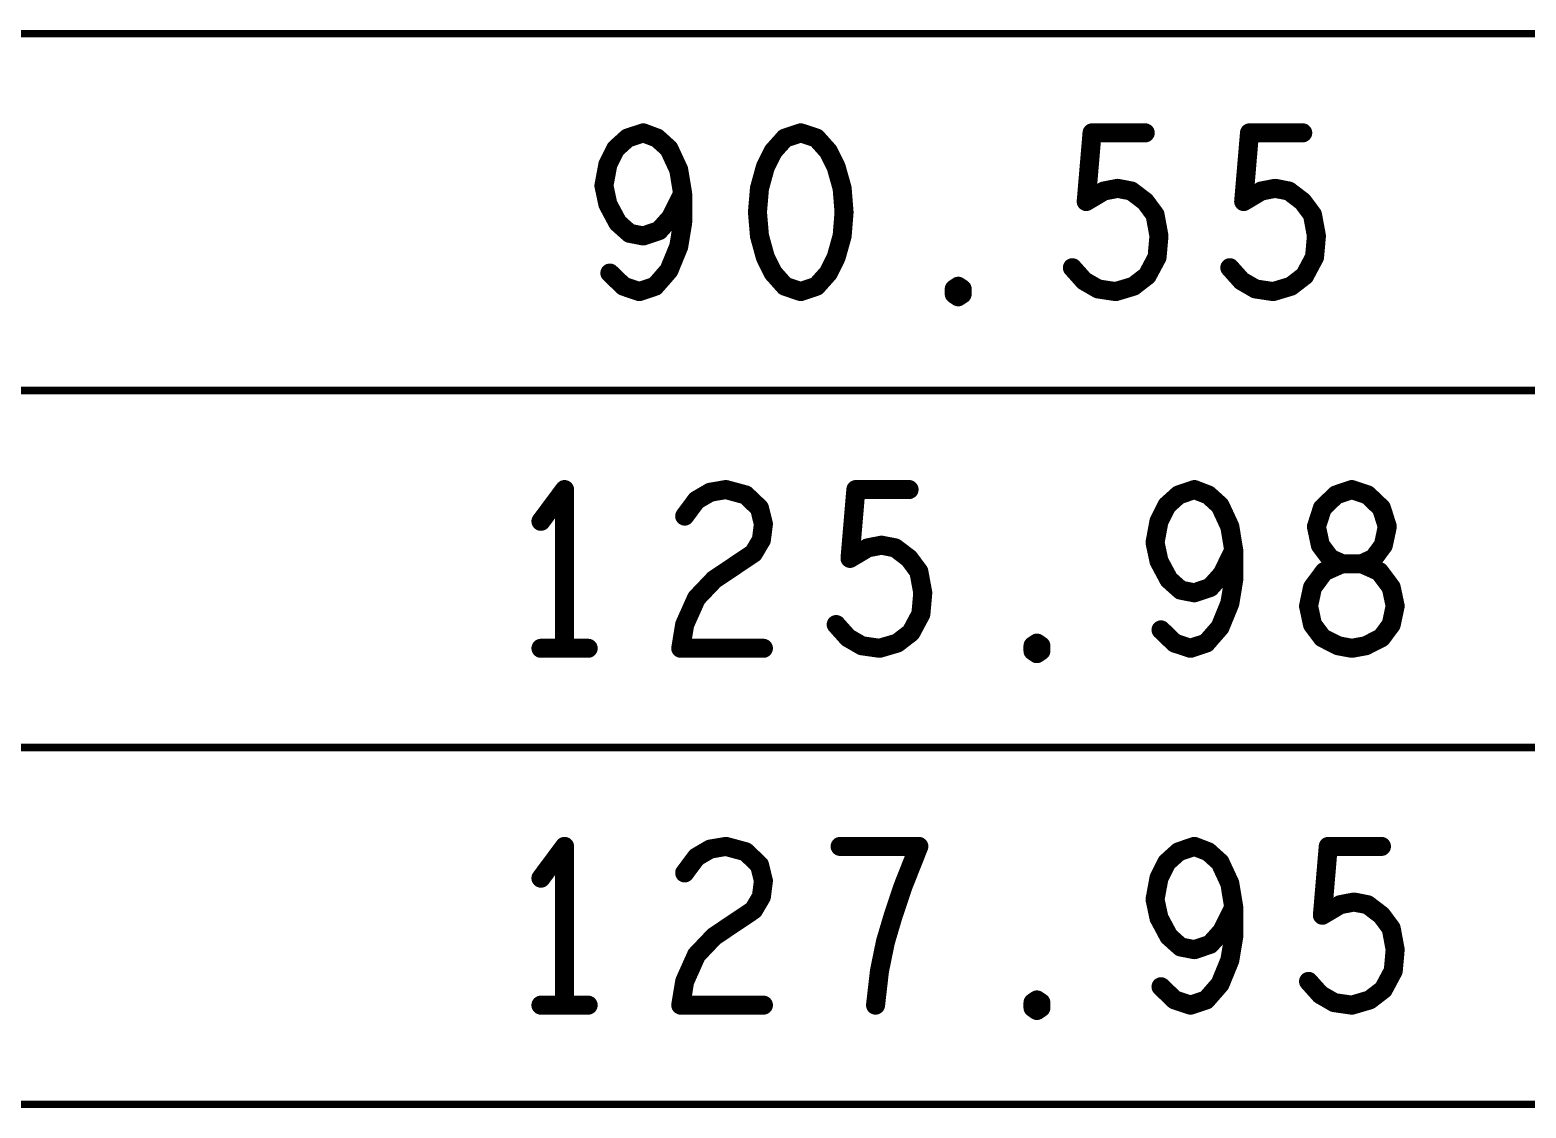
# Model space of a CAD drawing. Extents: x -14.2 to 19.9, y -5.2 to 16.9.
# Drawn here: x 9.846 to 11.024, y 0.471 to 1.32 of the extents above; entities that cross this region are included whole.
import ezdxf

# ---------------------------------------------------------------- set-up
doc = ezdxf.new("R2010")
doc.units = 0
doc.layers.get('0').update_dxf_attribs({"linetype": 'CONTINUOUS'})
doc.layers.add('FAB', color=2, linetype='CONTINUOUS')

# ---------------------------------------------------------------- blocks, each defined once
blk = doc.blocks.new('ROUND_105')
at = {"const_width": 0.0075}
blk.add_lwpolyline([(-0.00375, 0, 1), (0.00375, 0, 1)], format="xyb", close=True, dxfattribs=at)

msp = doc.modelspace()

# ---------------------------------------------------------------- linework, layer by layer
at = {"layer": 'FAB'}
for points, const_width in [([(8.7328, 1.3174), (15.4598, 1.3174)], 0.006), ([(10.3169, 1.2352), (10.3076, 1.2268)], 0.015), ([(10.3293, 1.2393), (10.3169, 1.2352)], 0.015), ([(10.3402, 1.2352), (10.3293, 1.2393)], 0.015), ([(10.3495, 1.2268), (10.3402, 1.2352)], 0.015), ([(10.4409, 1.2352), (10.4316, 1.2248)], 0.015), ([(10.4533, 1.2393), (10.4409, 1.2352)], 0.015), ([(10.4657, 1.2352), (10.4533, 1.2393)], 0.015), ([(10.475, 1.2248), (10.4657, 1.2352)], 0.015), ([(10.6781, 1.1852), (10.6827, 1.2393)], 0.015), ([(10.6827, 1.2393), (10.7246, 1.2393)], 0.015), ([(10.8021, 1.1852), (10.8067, 1.2393)], 0.015), ([(10.8067, 1.2393), (10.8486, 1.2393)], 0.015), ([(10.3076, 1.2268), (10.3014, 1.2144)], 0.015), ([(10.3572, 1.2102), (10.3495, 1.2268)], 0.015), ([(10.4316, 1.2248), (10.4254, 1.2123)], 0.015), ([(10.4812, 1.2123), (10.475, 1.2248)], 0.015), ([(10.3014, 1.2144), (10.2983, 1.1977)], 0.015), ([(10.3603, 1.1914), (10.3572, 1.2102)], 0.015), ([(10.4254, 1.2123), (10.4208, 1.1956)], 0.015), ([(10.4859, 1.1956), (10.4812, 1.2123)], 0.015), ([(10.2983, 1.1977), (10.3014, 1.1831)], 0.015), ([(10.4208, 1.1956), (10.4192, 1.1768)], 0.015), ([(10.4874, 1.1768), (10.4859, 1.1956)], 0.015), ([(10.7029, 1.1956), (10.692, 1.1935)], 0.015), ([(10.7137, 1.1935), (10.7029, 1.1956)], 0.015), ([(10.8269, 1.1956), (10.816, 1.1935)], 0.015), ([(10.8377, 1.1935), (10.8269, 1.1956)], 0.015), ([(10.3014, 1.1831), (10.3092, 1.1685)], 0.015), ([(10.351, 1.1727), (10.3603, 1.1914)], 0.015), ([(10.3603, 1.1685), (10.3603, 1.1914)], 0.015), ([(10.692, 1.1935), (10.6781, 1.1852)], 0.015), ([(10.7246, 1.1852), (10.7137, 1.1935)], 0.015), ([(10.7323, 1.1748), (10.7246, 1.1852)], 0.015), ([(10.816, 1.1935), (10.8021, 1.1852)], 0.015), ([(10.8486, 1.1852), (10.8377, 1.1935)], 0.015), ([(10.8563, 1.1748), (10.8486, 1.1852)], 0.015), ([(10.3417, 1.1623), (10.351, 1.1727)], 0.015), ([(10.4192, 1.1768), (10.4208, 1.1581)], 0.015), ([(10.4859, 1.1581), (10.4874, 1.1768)], 0.015), ([(10.7354, 1.1581), (10.7323, 1.1748)], 0.015), ([(10.8594, 1.1581), (10.8563, 1.1748)], 0.015), ([(10.3092, 1.1685), (10.3185, 1.1602)], 0.015), ([(10.3185, 1.1602), (10.3293, 1.1581)], 0.015), ([(10.3293, 1.1581), (10.3417, 1.1623)], 0.015), ([(10.3572, 1.1498), (10.3603, 1.1685)], 0.015), ([(10.3495, 1.131), (10.3572, 1.1498)], 0.015), ([(10.4208, 1.1581), (10.4254, 1.1414)], 0.015), ([(10.4812, 1.1414), (10.4859, 1.1581)], 0.015), ([(10.7339, 1.1414), (10.7354, 1.1581)], 0.015), ([(10.8579, 1.1414), (10.8594, 1.1581)], 0.015), ([(10.4254, 1.1414), (10.4316, 1.1289)], 0.015), ([(10.475, 1.1289), (10.4812, 1.1414)], 0.015), ([(10.7261, 1.1268), (10.7339, 1.1414)], 0.015), ([(10.8501, 1.1268), (10.8579, 1.1414)], 0.015), ([(10.303, 1.1289), (10.3138, 1.1185)], 0.015), ([(10.3386, 1.1185), (10.3495, 1.131)], 0.015), ([(10.4316, 1.1289), (10.4409, 1.1185)], 0.015), ([(10.4657, 1.1185), (10.475, 1.1289)], 0.015), ([(10.6672, 1.1331), (10.6765, 1.1227)], 0.015), ([(10.7153, 1.1185), (10.7261, 1.1268)], 0.015), ([(10.7912, 1.1331), (10.8005, 1.1227)], 0.015), ([(10.8393, 1.1185), (10.8501, 1.1268)], 0.015), ([(10.3138, 1.1185), (10.3262, 1.1143)], 0.015), ([(10.3262, 1.1143), (10.3386, 1.1185)], 0.015), ([(10.4409, 1.1185), (10.4533, 1.1143)], 0.015), ([(10.4533, 1.1143), (10.4657, 1.1185)], 0.015), ([(10.5742, 1.1164), (10.5773, 1.1185)], 0.015), ([(10.5742, 1.1123), (10.5742, 1.1164)], 0.015), ([(10.5773, 1.1102), (10.5742, 1.1123)], 0.015), ([(10.5773, 1.1185), (10.5804, 1.1164)], 0.015), ([(10.5804, 1.1123), (10.5773, 1.1102)], 0.015), ([(10.5804, 1.1164), (10.5804, 1.1123)], 0.015), ([(10.6765, 1.1227), (10.6874, 1.1164)], 0.015), ([(10.6874, 1.1164), (10.7013, 1.1143)], 0.015), ([(10.7013, 1.1143), (10.7153, 1.1185)], 0.015), ([(10.8005, 1.1227), (10.8114, 1.1164)], 0.015), ([(10.8114, 1.1164), (10.8253, 1.1143)], 0.015), ([(10.8253, 1.1143), (10.8393, 1.1185)], 0.015), ([(8.7328, 1.0364), (15.4598, 1.0364)], 0.006), ([(10.2673, 0.9584), (10.2487, 0.9334)], 0.015), ([(10.2673, 0.8334), (10.2673, 0.9584)], 0.015), ([(10.3619, 0.9375), (10.3712, 0.95)], 0.015), ([(10.3712, 0.95), (10.382, 0.9563)], 0.015), ([(10.382, 0.9563), (10.3944, 0.9584)], 0.015), ([(10.3944, 0.9584), (10.4099, 0.9542)], 0.015), ([(10.4099, 0.9542), (10.4208, 0.9438)], 0.015), ([(10.4921, 0.9042), (10.4967, 0.9584)], 0.015), ([(10.4967, 0.9584), (10.5386, 0.9584)], 0.015), ([(10.7509, 0.9542), (10.7416, 0.9458)], 0.015), ([(10.7633, 0.9584), (10.7509, 0.9542)], 0.015), ([(10.7742, 0.9542), (10.7633, 0.9584)], 0.015), ([(10.7835, 0.9458), (10.7742, 0.9542)], 0.015), ([(10.8641, 0.9438), (10.8749, 0.9542)], 0.015), ([(10.8749, 0.9542), (10.8873, 0.9584)], 0.015), ([(10.8873, 0.9584), (10.8997, 0.9542)], 0.015), ([(10.8997, 0.9542), (10.9106, 0.9438)], 0.015), ([(10.4208, 0.9438), (10.4239, 0.9313)], 0.015), ([(10.7416, 0.9458), (10.7354, 0.9334)], 0.015), ([(10.7912, 0.9292), (10.7835, 0.9458)], 0.015), ([(10.8594, 0.9292), (10.8641, 0.9438)], 0.015), ([(10.9106, 0.9438), (10.9152, 0.9292)], 0.015), ([(10.4239, 0.9313), (10.4223, 0.9188)], 0.015), ([(10.7354, 0.9334), (10.7323, 0.9167)], 0.015), ([(10.7943, 0.9104), (10.7912, 0.9292)], 0.015), ([(10.8625, 0.9146), (10.8594, 0.9292)], 0.015), ([(10.9152, 0.9292), (10.9121, 0.9146)], 0.015), ([(10.4223, 0.9188), (10.4161, 0.9083)], 0.015), ([(10.506, 0.9125), (10.4921, 0.9042)], 0.015), ([(10.5169, 0.9146), (10.506, 0.9125)], 0.015), ([(10.5277, 0.9125), (10.5169, 0.9146)], 0.015), ([(10.5386, 0.9042), (10.5277, 0.9125)], 0.015), ([(10.7323, 0.9167), (10.7354, 0.9021)], 0.015), ([(10.8703, 0.9042), (10.8625, 0.9146)], 0.015), ([(10.9121, 0.9146), (10.9044, 0.9042)], 0.015), ([(10.4161, 0.9083), (10.3851, 0.8875)], 0.015), ([(10.5463, 0.8938), (10.5386, 0.9042)], 0.015), ([(10.7354, 0.9021), (10.7432, 0.8875)], 0.015), ([(10.785, 0.8917), (10.7943, 0.9104)], 0.015), ([(10.7943, 0.8875), (10.7943, 0.9104)], 0.015), ([(10.8796, 0.9), (10.8656, 0.8938)], 0.015), ([(10.8796, 0.9), (10.8703, 0.9042)], 0.015), ([(10.8951, 0.9), (10.8796, 0.9)], 0.015), ([(10.8951, 0.9), (10.8796, 0.9)], 0.015), ([(10.9044, 0.9042), (10.8951, 0.9)], 0.015), ([(10.909, 0.8938), (10.8951, 0.9)], 0.015), ([(10.5494, 0.8771), (10.5463, 0.8938)], 0.015), ([(10.7757, 0.8813), (10.785, 0.8917)], 0.015), ([(10.8656, 0.8938), (10.8563, 0.8813)], 0.015), ([(10.9183, 0.8813), (10.909, 0.8938)], 0.015), ([(10.3851, 0.8875), (10.3712, 0.8729)], 0.015), ([(10.5479, 0.8604), (10.5494, 0.8771)], 0.015), ([(10.7432, 0.8875), (10.7525, 0.8792)], 0.015), ([(10.7525, 0.8792), (10.7633, 0.8771)], 0.015), ([(10.7633, 0.8771), (10.7757, 0.8813)], 0.015), ([(10.7912, 0.8688), (10.7943, 0.8875)], 0.015), ([(10.8563, 0.8813), (10.8532, 0.8667)], 0.015), ([(10.9214, 0.8667), (10.9183, 0.8813)], 0.015), ([(10.3712, 0.8729), (10.3619, 0.8521)], 0.015), ([(10.7835, 0.85), (10.7912, 0.8688)], 0.015), ([(10.8532, 0.8667), (10.8563, 0.8521)], 0.015), ([(10.9183, 0.8521), (10.9214, 0.8667)], 0.015), ([(10.5401, 0.8458), (10.5479, 0.8604)], 0.015), ([(10.3619, 0.8521), (10.3588, 0.8334)], 0.015), ([(10.4812, 0.8521), (10.4905, 0.8417)], 0.015), ([(10.4905, 0.8417), (10.5014, 0.8354)], 0.015), ([(10.5293, 0.8375), (10.5401, 0.8458)], 0.015), ([(10.737, 0.8479), (10.7478, 0.8375)], 0.015), ([(10.7726, 0.8375), (10.7835, 0.85)], 0.015), ([(10.8563, 0.8521), (10.8641, 0.8417)], 0.015), ([(10.8641, 0.8417), (10.8765, 0.8354)], 0.015), ([(10.8982, 0.8354), (10.9106, 0.8417)], 0.015), ([(10.9106, 0.8417), (10.9183, 0.8521)], 0.015), ([(10.2487, 0.8334), (10.2859, 0.8334)], 0.015), ([(10.3588, 0.8334), (10.4239, 0.8334)], 0.015), ([(10.5014, 0.8354), (10.5153, 0.8334)], 0.015), ([(10.5153, 0.8334), (10.5293, 0.8375)], 0.015), ([(10.6362, 0.8354), (10.6393, 0.8375)], 0.015), ([(10.6362, 0.8313), (10.6362, 0.8354)], 0.015), ([(10.6393, 0.8292), (10.6362, 0.8313)], 0.015), ([(10.6393, 0.8375), (10.6424, 0.8354)], 0.015), ([(10.6424, 0.8313), (10.6393, 0.8292)], 0.015), ([(10.6424, 0.8354), (10.6424, 0.8313)], 0.015), ([(10.7478, 0.8375), (10.7602, 0.8334)], 0.015), ([(10.7602, 0.8334), (10.7726, 0.8375)], 0.015), ([(10.8765, 0.8354), (10.8873, 0.8334)], 0.015), ([(10.8873, 0.8334), (10.8982, 0.8354)], 0.015), ([(8.7328, 0.7553), (15.4598, 0.7553)], 0.006), ([(10.2673, 0.6774), (10.2487, 0.6524)], 0.015), ([(10.2673, 0.5524), (10.2673, 0.6774)], 0.015), ([(10.382, 0.6753), (10.3944, 0.6774)], 0.015), ([(10.3944, 0.6774), (10.4099, 0.6732)], 0.015), ([(10.5463, 0.6774), (10.4843, 0.6774)], 0.015), ([(10.5339, 0.6461), (10.5463, 0.6774)], 0.015), ([(10.7633, 0.6774), (10.7509, 0.6732)], 0.015), ([(10.7742, 0.6732), (10.7633, 0.6774)], 0.015), ([(10.8641, 0.6232), (10.8687, 0.6774)], 0.015), ([(10.8687, 0.6774), (10.9106, 0.6774)], 0.015), ([(10.3619, 0.6565), (10.3712, 0.669)], 0.015), ([(10.3712, 0.669), (10.382, 0.6753)], 0.015), ([(10.4099, 0.6732), (10.4208, 0.6628)], 0.015), ([(10.7416, 0.6648), (10.7354, 0.6524)], 0.015), ([(10.7509, 0.6732), (10.7416, 0.6648)], 0.015), ([(10.7835, 0.6648), (10.7742, 0.6732)], 0.015), ([(10.7912, 0.6482), (10.7835, 0.6648)], 0.015), ([(10.4208, 0.6628), (10.4239, 0.6503)], 0.015), ([(10.7354, 0.6524), (10.7323, 0.6357)], 0.015), ([(10.4239, 0.6503), (10.4223, 0.6378)], 0.015), ([(10.5262, 0.6232), (10.5339, 0.6461)], 0.015), ([(10.7943, 0.6294), (10.7912, 0.6482)], 0.015), ([(10.4223, 0.6378), (10.4161, 0.6273)], 0.015), ([(10.7323, 0.6357), (10.7354, 0.6211)], 0.015), ([(10.785, 0.6107), (10.7943, 0.6294)], 0.015), ([(10.7943, 0.6065), (10.7943, 0.6294)], 0.015), ([(10.878, 0.6315), (10.8641, 0.6232)], 0.015), ([(10.8889, 0.6336), (10.878, 0.6315)], 0.015), ([(10.8997, 0.6315), (10.8889, 0.6336)], 0.015), ([(10.9106, 0.6232), (10.8997, 0.6315)], 0.015), ([(10.4161, 0.6273), (10.3851, 0.6065)], 0.015), ([(10.52, 0.6023), (10.5262, 0.6232)], 0.015), ([(10.7354, 0.6211), (10.7432, 0.6065)], 0.015), ([(10.9183, 0.6128), (10.9106, 0.6232)], 0.015), ([(10.3851, 0.6065), (10.3712, 0.5919)], 0.015), ([(10.7432, 0.6065), (10.7525, 0.5982)], 0.015), ([(10.7757, 0.6003), (10.785, 0.6107)], 0.015), ([(10.7912, 0.5878), (10.7943, 0.6065)], 0.015), ([(10.9214, 0.5961), (10.9183, 0.6128)], 0.015), ([(10.5153, 0.5794), (10.52, 0.6023)], 0.015), ([(10.7525, 0.5982), (10.7633, 0.5961)], 0.015), ([(10.7633, 0.5961), (10.7757, 0.6003)], 0.015), ([(10.9199, 0.5794), (10.9214, 0.5961)], 0.015), ([(10.3712, 0.5919), (10.3619, 0.5711)], 0.015), ([(10.7835, 0.569), (10.7912, 0.5878)], 0.015), ([(10.3619, 0.5711), (10.3588, 0.5524)], 0.015), ([(10.5122, 0.5524), (10.5153, 0.5794)], 0.015), ([(10.8532, 0.5711), (10.8625, 0.5607)], 0.015), ([(10.9121, 0.5648), (10.9199, 0.5794)], 0.015), ([(10.737, 0.5669), (10.7478, 0.5565)], 0.015), ([(10.7726, 0.5565), (10.7835, 0.569)], 0.015), ([(10.8625, 0.5607), (10.8734, 0.5544)], 0.015), ([(10.9013, 0.5565), (10.9121, 0.5648)], 0.015), ([(10.2487, 0.5524), (10.2859, 0.5524)], 0.015), ([(10.3588, 0.5524), (10.4239, 0.5524)], 0.015), ([(10.6362, 0.5544), (10.6393, 0.5565)], 0.015), ([(10.6362, 0.5503), (10.6362, 0.5544)], 0.015), ([(10.6393, 0.5482), (10.6362, 0.5503)], 0.015), ([(10.6393, 0.5565), (10.6424, 0.5544)], 0.015), ([(10.6424, 0.5503), (10.6393, 0.5482)], 0.015), ([(10.6424, 0.5544), (10.6424, 0.5503)], 0.015), ([(10.7478, 0.5565), (10.7602, 0.5524)], 0.015), ([(10.7602, 0.5524), (10.7726, 0.5565)], 0.015), ([(10.8734, 0.5544), (10.8873, 0.5524)], 0.015), ([(10.8873, 0.5524), (10.9013, 0.5565)], 0.015), ([(8.7328, 0.4743), (15.4598, 0.4743)], 0.006)]:
    msp.add_lwpolyline(points, dxfattribs=dict(at, const_width=const_width))

# ---------------------------------------------------------------- block references
for p in [(10.3169, 1.2352), (10.3169, 1.2352), (10.3293, 1.2393), (10.3293, 1.2393), (10.3402, 1.2352), (10.3402, 1.2352), (10.4409, 1.2352), (10.4409, 1.2352), (10.4533, 1.2393), (10.4533, 1.2393), (10.4657, 1.2352), (10.4657, 1.2352), (10.6827, 1.2393), (10.6827, 1.2393), (10.7246, 1.2393), (10.8067, 1.2393), (10.8067, 1.2393), (10.8486, 1.2393), (10.3076, 1.2268), (10.3076, 1.2268), (10.3495, 1.2268), (10.3495, 1.2268), (10.4316, 1.2248), (10.4316, 1.2248), (10.475, 1.2248), (10.475, 1.2248), (10.3014, 1.2144), (10.3014, 1.2144), (10.3572, 1.2102), (10.3572, 1.2102), (10.4254, 1.2123), (10.4254, 1.2123), (10.4812, 1.2123), (10.4812, 1.2123), (10.2983, 1.1977), (10.2983, 1.1977), (10.4208, 1.1956), (10.4208, 1.1956), (10.4859, 1.1956), (10.4859, 1.1956), (10.7029, 1.1956), (10.7029, 1.1956), (10.8269, 1.1956), (10.8269, 1.1956), (10.3014, 1.1831), (10.3014, 1.1831), (10.3603, 1.1914), (10.3603, 1.1914), (10.3603, 1.1914), (10.6781, 1.1852), (10.6781, 1.1852), (10.692, 1.1935), (10.692, 1.1935), (10.7137, 1.1935), (10.7137, 1.1935), (10.7246, 1.1852), (10.7246, 1.1852), (10.8021, 1.1852), (10.8021, 1.1852), (10.816, 1.1935), (10.816, 1.1935), (10.8377, 1.1935), (10.8377, 1.1935), (10.8486, 1.1852), (10.8486, 1.1852), (10.351, 1.1727), (10.351, 1.1727), (10.4192, 1.1768), (10.4192, 1.1768), (10.4874, 1.1768), (10.4874, 1.1768), (10.7323, 1.1748), (10.7323, 1.1748), (10.8563, 1.1748), (10.8563, 1.1748), (10.3092, 1.1685), (10.3092, 1.1685), (10.3185, 1.1602), (10.3185, 1.1602), (10.3417, 1.1623), (10.3417, 1.1623), (10.3603, 1.1685), (10.3603, 1.1685), (10.3293, 1.1581), (10.3293, 1.1581), (10.3572, 1.1498), (10.3572, 1.1498), (10.4208, 1.1581), (10.4208, 1.1581), (10.4859, 1.1581), (10.4859, 1.1581), (10.7354, 1.1581), (10.7354, 1.1581), (10.8594, 1.1581), (10.8594, 1.1581), (10.4254, 1.1414), (10.4254, 1.1414), (10.4812, 1.1414), (10.4812, 1.1414), (10.7339, 1.1414), (10.7339, 1.1414), (10.8579, 1.1414), (10.8579, 1.1414), (10.303, 1.1289), (10.3495, 1.131), (10.3495, 1.131), (10.4316, 1.1289), (10.4316, 1.1289), (10.475, 1.1289), (10.475, 1.1289), (10.6672, 1.1331), (10.7261, 1.1268), (10.7261, 1.1268), (10.7912, 1.1331), (10.8501, 1.1268), (10.8501, 1.1268), (10.3138, 1.1185), (10.3138, 1.1185), (10.3262, 1.1143), (10.3262, 1.1143), (10.3386, 1.1185), (10.3386, 1.1185), (10.4409, 1.1185), (10.4409, 1.1185), (10.4533, 1.1143), (10.4533, 1.1143), (10.4657, 1.1185), (10.4657, 1.1185), (10.5742, 1.1164), (10.5742, 1.1164), (10.5742, 1.1123), (10.5742, 1.1123), (10.5773, 1.1185), (10.5773, 1.1185), (10.5804, 1.1164), (10.5804, 1.1164), (10.5804, 1.1123), (10.5804, 1.1123), (10.6765, 1.1227), (10.6765, 1.1227), (10.6874, 1.1164), (10.6874, 1.1164), (10.7013, 1.1143), (10.7013, 1.1143), (10.7153, 1.1185), (10.7153, 1.1185), (10.8005, 1.1227), (10.8005, 1.1227), (10.8114, 1.1164), (10.8114, 1.1164), (10.8253, 1.1143), (10.8253, 1.1143), (10.8393, 1.1185), (10.8393, 1.1185), (10.5773, 1.1102), (10.5773, 1.1102), (10.2673, 0.9584), (10.2673, 0.9584), (10.3712, 0.95), (10.3712, 0.95), (10.382, 0.9563), (10.382, 0.9563), (10.3944, 0.9584), (10.3944, 0.9584), (10.4099, 0.9542), (10.4099, 0.9542), (10.4967, 0.9584), (10.4967, 0.9584), (10.5386, 0.9584), (10.7509, 0.9542), (10.7509, 0.9542), (10.7633, 0.9584), (10.7633, 0.9584), (10.7742, 0.9542), (10.7742, 0.9542), (10.8749, 0.9542), (10.8749, 0.9542), (10.8873, 0.9584), (10.8873, 0.9584), (10.8997, 0.9542), (10.8997, 0.9542), (10.3619, 0.9375), (10.4208, 0.9438), (10.4208, 0.9438), (10.7416, 0.9458), (10.7416, 0.9458), (10.7835, 0.9458), (10.7835, 0.9458), (10.8641, 0.9438), (10.8641, 0.9438), (10.9106, 0.9438), (10.9106, 0.9438), (10.2487, 0.9334), (10.4239, 0.9313), (10.4239, 0.9313), (10.7354, 0.9334), (10.7354, 0.9334), (10.7912, 0.9292), (10.7912, 0.9292), (10.8594, 0.9292), (10.8594, 0.9292), (10.9152, 0.9292), (10.9152, 0.9292), (10.4223, 0.9188), (10.4223, 0.9188), (10.506, 0.9125), (10.506, 0.9125), (10.5169, 0.9146), (10.5169, 0.9146), (10.5277, 0.9125), (10.5277, 0.9125), (10.7323, 0.9167), (10.7323, 0.9167), (10.8625, 0.9146), (10.8625, 0.9146), (10.9121, 0.9146), (10.9121, 0.9146), (10.4161, 0.9083), (10.4161, 0.9083), (10.4921, 0.9042), (10.4921, 0.9042), (10.5386, 0.9042), (10.5386, 0.9042), (10.7354, 0.9021), (10.7354, 0.9021), (10.7943, 0.9104), (10.7943, 0.9104), (10.7943, 0.9104), (10.8703, 0.9042), (10.8703, 0.9042), (10.8796, 0.9), (10.8796, 0.9), (10.8796, 0.9), (10.8796, 0.9), (10.8951, 0.9), (10.8951, 0.9), (10.8951, 0.9), (10.8951, 0.9), (10.9044, 0.9042), (10.9044, 0.9042), (10.5463, 0.8938), (10.5463, 0.8938), (10.785, 0.8917), (10.785, 0.8917), (10.8656, 0.8938), (10.8656, 0.8938), (10.909, 0.8938), (10.909, 0.8938), (10.3851, 0.8875), (10.3851, 0.8875), (10.5494, 0.8771), (10.5494, 0.8771), (10.7432, 0.8875), (10.7432, 0.8875), (10.7525, 0.8792), (10.7525, 0.8792), (10.7633, 0.8771), (10.7633, 0.8771), (10.7757, 0.8813), (10.7757, 0.8813), (10.7943, 0.8875), (10.7943, 0.8875), (10.8563, 0.8813), (10.8563, 0.8813), (10.9183, 0.8813), (10.9183, 0.8813), (10.3712, 0.8729), (10.3712, 0.8729), (10.7912, 0.8688), (10.7912, 0.8688), (10.8532, 0.8667), (10.8532, 0.8667), (10.9214, 0.8667), (10.9214, 0.8667), (10.5479, 0.8604), (10.5479, 0.8604), (10.3619, 0.8521), (10.3619, 0.8521), (10.4812, 0.8521), (10.4905, 0.8417), (10.4905, 0.8417), (10.5401, 0.8458), (10.5401, 0.8458), (10.737, 0.8479), (10.7835, 0.85), (10.7835, 0.85), (10.8563, 0.8521), (10.8563, 0.8521), (10.8641, 0.8417), (10.8641, 0.8417), (10.9106, 0.8417), (10.9106, 0.8417), (10.9183, 0.8521), (10.9183, 0.8521), (10.2487, 0.8334), (10.2673, 0.8334), (10.2859, 0.8334), (10.3588, 0.8334), (10.3588, 0.8334), (10.4239, 0.8334), (10.5014, 0.8354), (10.5014, 0.8354), (10.5153, 0.8334), (10.5153, 0.8334), (10.5293, 0.8375), (10.5293, 0.8375), (10.6362, 0.8354), (10.6362, 0.8354), (10.6362, 0.8313), (10.6362, 0.8313), (10.6393, 0.8375), (10.6393, 0.8375), (10.6393, 0.8292), (10.6393, 0.8292), (10.6424, 0.8354), (10.6424, 0.8354), (10.6424, 0.8313), (10.6424, 0.8313), (10.7478, 0.8375), (10.7478, 0.8375), (10.7602, 0.8334), (10.7602, 0.8334), (10.7726, 0.8375), (10.7726, 0.8375), (10.8765, 0.8354), (10.8765, 0.8354), (10.8873, 0.8334), (10.8873, 0.8334), (10.8982, 0.8354), (10.8982, 0.8354), (10.2673, 0.6774), (10.2673, 0.6774), (10.3944, 0.6774), (10.3944, 0.6774), (10.4843, 0.6774), (10.5463, 0.6774), (10.5463, 0.6774), (10.7633, 0.6774), (10.7633, 0.6774), (10.8687, 0.6774), (10.8687, 0.6774), (10.9106, 0.6774), (10.3712, 0.669), (10.3712, 0.669), (10.382, 0.6753), (10.382, 0.6753), (10.4099, 0.6732), (10.4099, 0.6732), (10.7416, 0.6648), (10.7416, 0.6648), (10.7509, 0.6732), (10.7509, 0.6732), (10.7742, 0.6732), (10.7742, 0.6732), (10.7835, 0.6648), (10.7835, 0.6648), (10.2487, 0.6524), (10.3619, 0.6565), (10.4208, 0.6628), (10.4208, 0.6628), (10.7354, 0.6524), (10.7354, 0.6524), (10.4239, 0.6503), (10.4239, 0.6503), (10.5339, 0.6461), (10.5339, 0.6461), (10.7912, 0.6482), (10.7912, 0.6482), (10.4223, 0.6378), (10.4223, 0.6378), (10.7323, 0.6357), (10.7323, 0.6357), (10.7943, 0.6294), (10.7943, 0.6294), (10.7943, 0.6294), (10.878, 0.6315), (10.878, 0.6315), (10.8889, 0.6336), (10.8889, 0.6336), (10.8997, 0.6315), (10.8997, 0.6315), (10.4161, 0.6273), (10.4161, 0.6273), (10.5262, 0.6232), (10.5262, 0.6232), (10.7354, 0.6211), (10.7354, 0.6211), (10.8641, 0.6232), (10.8641, 0.6232), (10.9106, 0.6232), (10.9106, 0.6232), (10.3851, 0.6065), (10.3851, 0.6065), (10.7432, 0.6065), (10.7432, 0.6065), (10.785, 0.6107), (10.785, 0.6107), (10.7943, 0.6065), (10.7943, 0.6065), (10.9183, 0.6128), (10.9183, 0.6128), (10.52, 0.6023), (10.52, 0.6023), (10.7525, 0.5982), (10.7525, 0.5982), (10.7633, 0.5961), (10.7633, 0.5961), (10.7757, 0.6003), (10.7757, 0.6003), (10.9214, 0.5961), (10.9214, 0.5961), (10.3712, 0.5919), (10.3712, 0.5919), (10.7912, 0.5878), (10.7912, 0.5878), (10.3619, 0.5711), (10.3619, 0.5711), (10.5153, 0.5794), (10.5153, 0.5794), (10.8532, 0.5711), (10.9199, 0.5794), (10.9199, 0.5794), (10.737, 0.5669), (10.7835, 0.569), (10.7835, 0.569), (10.8625, 0.5607), (10.8625, 0.5607), (10.9121, 0.5648), (10.9121, 0.5648), (10.2487, 0.5524), (10.2673, 0.5524), (10.2859, 0.5524), (10.3588, 0.5524), (10.3588, 0.5524), (10.4239, 0.5524), (10.5122, 0.5524), (10.6362, 0.5544), (10.6362, 0.5544), (10.6362, 0.5503), (10.6362, 0.5503), (10.6393, 0.5565), (10.6393, 0.5565), (10.6393, 0.5482), (10.6393, 0.5482), (10.6424, 0.5544), (10.6424, 0.5544), (10.6424, 0.5503), (10.6424, 0.5503), (10.7478, 0.5565), (10.7478, 0.5565), (10.7602, 0.5524), (10.7602, 0.5524), (10.7726, 0.5565), (10.7726, 0.5565), (10.8734, 0.5544), (10.8734, 0.5544), (10.8873, 0.5524), (10.8873, 0.5524), (10.9013, 0.5565), (10.9013, 0.5565)]:
    msp.add_blockref('ROUND_105', p, dxfattribs=at)

doc.saveas('drawing.dxf')
